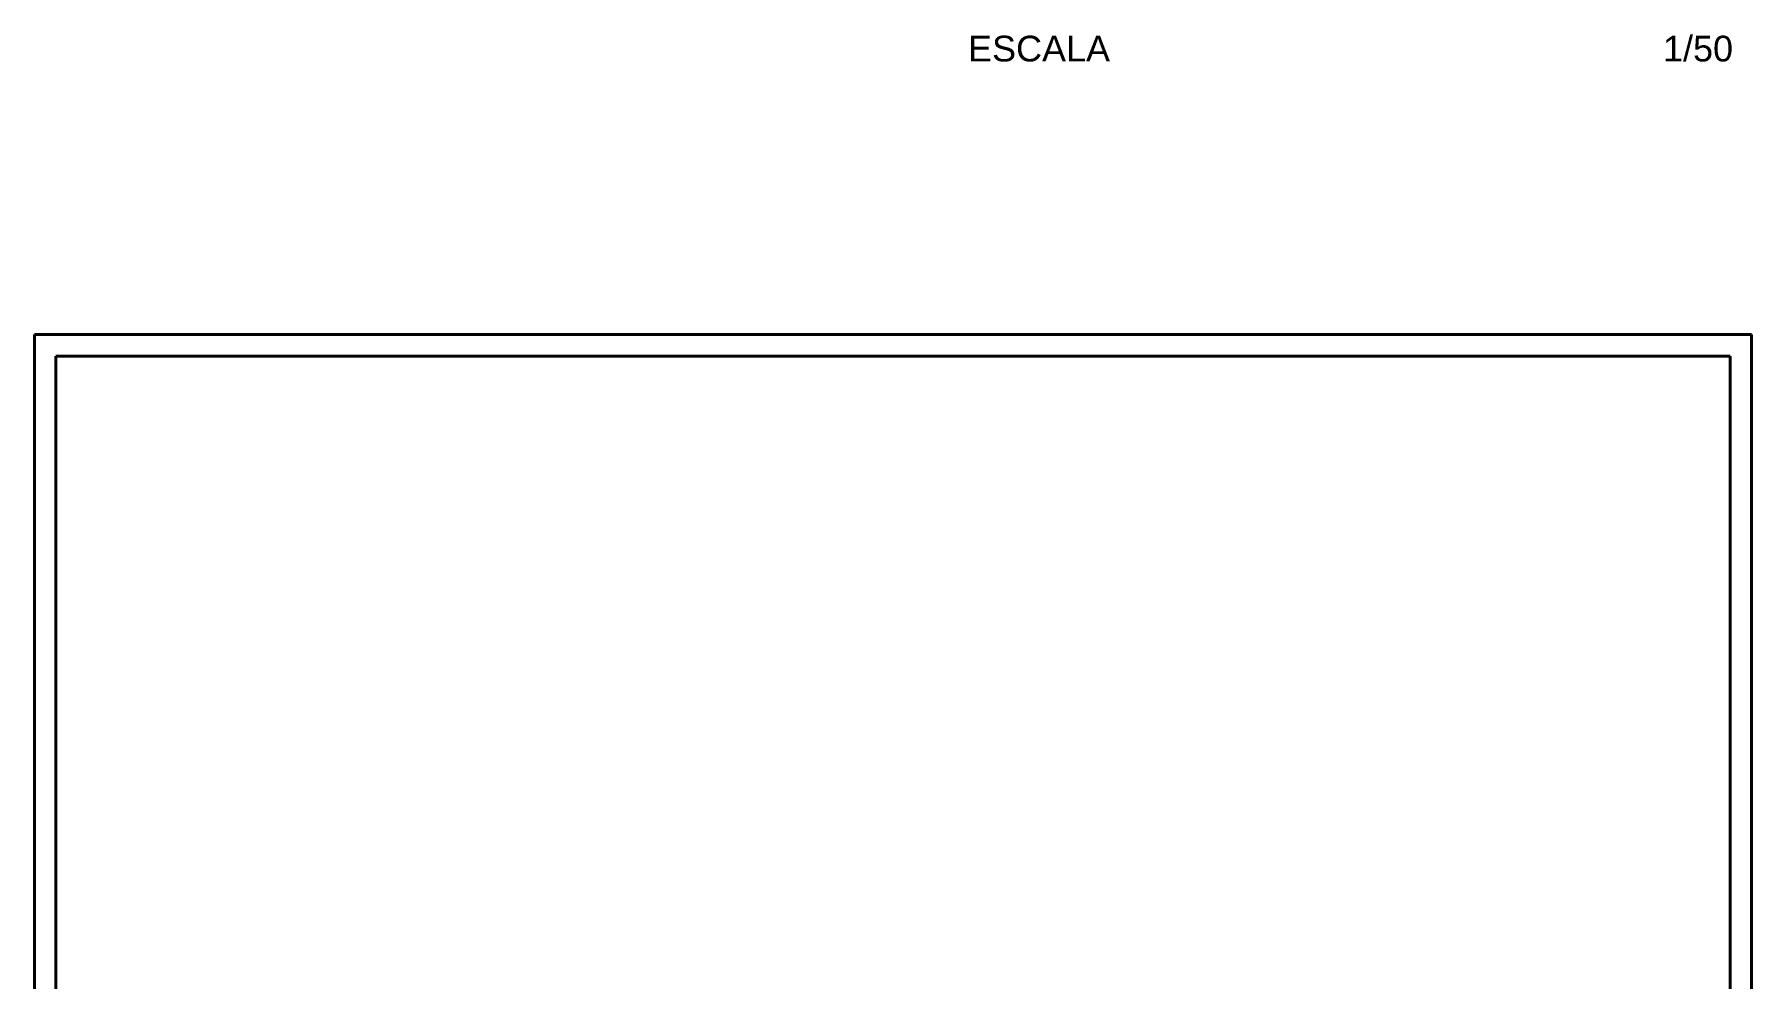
# Model space of a CAD drawing. Header units: millimetres. Extents: x 319 to 362.3, y 126.1 to 165.6.
# Drawn here: x 319.32 to 331.32, y 151.58 to 158.18 of the extents above; entities that cross this region are included whole.
import ezdxf

# ---------------------------------------------------------------- set-up
doc = ezdxf.new("R2010")
doc.units = ezdxf.units.MM
doc.header["$LTSCALE"] = 0.02
doc.header["$MEASUREMENT"] = 0
doc.layers.add('Paredes', color=4, linetype='Continuous', lineweight=40)
doc.layers.add('TEXTO', color=20, linetype='Continuous', lineweight=20)
doc.styles.add('ROMANS', font='arial.ttf', dxfattribs={"height": 0.08})

msp = doc.modelspace()

# ---------------------------------------------------------------- linework, layer by layer
at = {"layer": 'Paredes'}
for p, q in [((319.32039, 149.37913), (319.32039, 156.07913)), ((331.32039, 156.07913), (319.32039, 156.07913)), ((331.32039, 131.07913), (331.32039, 156.07913)), ((319.47039, 149.37913), (319.47039, 155.92913)), ((331.17039, 155.92913), (319.47039, 155.92913)), ((331.17039, 131.07913), (331.17039, 155.92913))]:
    msp.add_line(p, q, dxfattribs=at)

# ---------------------------------------------------------------- texts
at = {"layer": 'TEXTO', "color": 20, "style": 'ROMANS', "text_generation_flag": 6}
for s, p in [('ESCALA', (325.84477, 157.98843)), ('1/50', (330.70097, 157.98843))]:
    msp.add_text(s, height=0.18, rotation=180, dxfattribs=at).set_placement(p)

doc.saveas('drawing.dxf')
